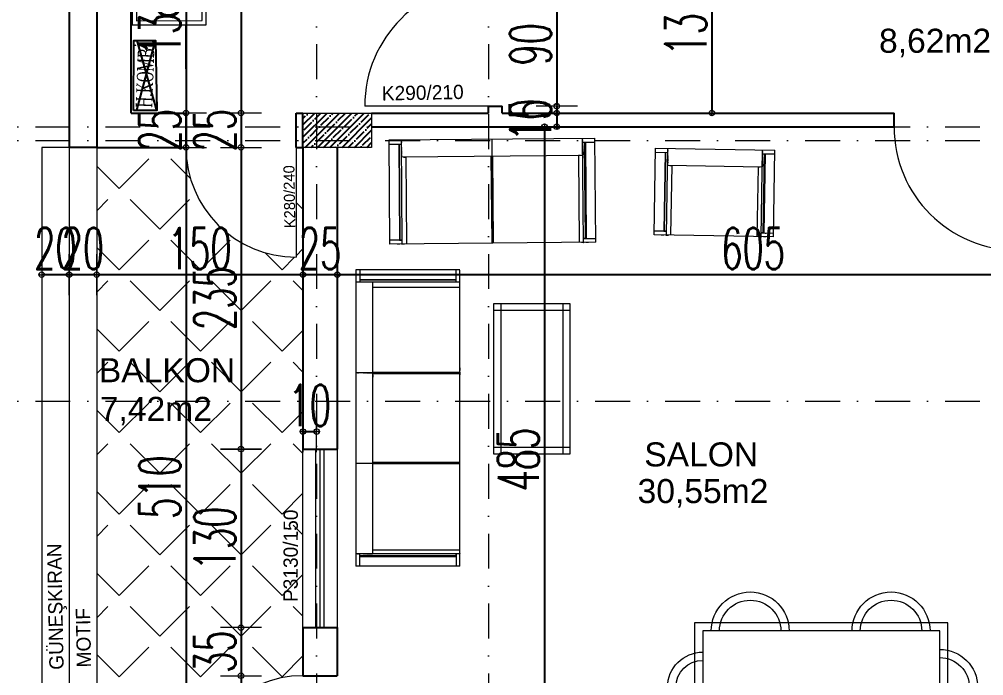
# Model space of a CAD drawing. Header units: millimetres. Extents: x -16104 to 67872, y -88009 to 12107.
# Drawn here: x 28799 to 29500, y 10600 to 11078 of the extents above; entities that cross this region are included whole.
import ezdxf

# ---------------------------------------------------------------- set-up
doc = ezdxf.new("R2010")
doc.units = ezdxf.units.MM
doc.linetypes.add('DASHDOTX2', pattern=[50.8, 25.4, -12.7, 0, -12.7])
doc.layers.get('0').update_dxf_attribs({"color": 241})
for name, color, linetype, lineweight in [('akslar', 144, 'Continuous', 20), ('bacas', 11, 'Continuous', 5), ('balkon', 6, 'Continuous', 5), ('duvar', 123, 'Continuous', 25), ('emsal&kolon', 1, 'Continuous', 5), ('kapı', 3, 'Continuous', 5), ('OLCU', 54, 'Continuous', 13), ('PASEMCON', 2, 'Continuous', 9), ('pencere', 5, 'Continuous', 5), ('POZ', 36, 'Continuous', 18), ('SıVA', 40, 'Continuous', 9), ('tefriş', 30, 'Continuous', 5), ('ÖLÇÜ', 252, 'Continuous', 20)]:
    doc.layers.add(name, color=color, linetype=linetype, lineweight=lineweight)
doc.styles.add('DIM', font='Txttw.shx', dxfattribs={"width": 0.6})
doc.styles.add('DIN', font='times.ttf', dxfattribs={"width": 0.6})
doc.styles.add('M2', font='stylu.ttf', dxfattribs={"height": 10})
doc.dimstyles.new('50', dxfattribs={"dimscale": 0, "dimtxt": 30, "dimasz": 1, "dimexe": 0, "dimexo": 2, "dimgap": 4, "dimtad": 1, "dimdec": 0, "dimzin": 0, "dimdsep": 46, "dimtxsty": 'DIM', "dimblk1": 'DOT', "dimblk2": 'DOT', "dimsah": 1, "dimcen": 1.5, "dimdle": 3, "dimse1": 1, "dimse2": 1, "dimclrd": 256, "dimclre": 9, "dimclrt": 256, "dimadec": 0, "dimazin": 0, "dimtfac": 0.24, "dimtdec": 0, "dimtix": 1, "dimtmove": 2, "dimatfit": 3, "dimldrblk": 'DOT', "dimfxl": 0, "dimtolj": 1, "dimtzin": 15, "dimarcsym": 0})

# ---------------------------------------------------------------- blocks, each defined once
blk = doc.blocks.new('sec')
at = {"layer": 'bacas'}
for p, q in [((9731.12, -593.55), (9731.12, -669.3)), ((9731.12, -593.55), (9946.75, -593.55)), ((9731.12, -593.55), (9731.12, -669.3)), ((9736.37, -593.55), (9738.37, -593.55)), ((9736.37, -593.55), (9738.37, -593.55)), ((9739.62, -593.55), (9741.62, -593.55)), ((9739.62, -593.55), (9741.62, -593.55)), ((9740.12, -593.55), (9740.12, -669.3)), ((9740.37, -593.55), (9740.12, -593.55)), ((9740.12, -593.55), (9740.12, -669.3)), ((9740.37, -593.55), (9740.12, -593.55)), ((9743.12, -656.8), (9743.12, -593.55)), ((9743.12, -656.8), (9743.12, -593.55)), ((9797, -593.55), (9946.75, -593.55)), ((9805.56, -593.55), (9805.56, -656.8)), ((9805.56, -593.55), (9805.56, -656.8)), ((9806.12, -669.3), (9806.12, -593.55)), ((9806.12, -669.3), (9806.12, -593.55)), ((9806.62, -593.55), (9806.62, -656.8)), ((9806.62, -593.55), (9806.62, -656.8)), ((9872.37, -593.55), (9870.37, -593.55)), ((9872.37, -593.55), (9870.37, -593.55)), ((9871.18, -593.55), (9871.18, -656.8)), ((9871.62, -593.55), (9871.87, -593.55)), ((9871.62, -593.55), (9871.87, -593.55)), ((9871.87, -593.55), (9871.87, -669.3)), ((9872.25, -593.55), (9872.25, -656.8)), ((9875.62, -593.55), (9873.62, -593.55)), ((9875.62, -593.55), (9873.62, -593.55)), ((9934.26, -656.8), (9934.26, -593.55)), ((9937.83, -593.56), (9937.83, -669.31)), ((9946.83, -593.56), (9946.83, -669.31)), ((9946.83, -593.56), (9946.83, -669.31)), ((9740.12, -596.3), (9731.12, -596.3)), ((9740.12, -596.3), (9731.12, -596.3)), ((9737.12, -596.3), (9736.37, -596.3)), ((9737.12, -596.3), (9736.37, -596.3)), ((9738.12, -666.3), (9738.12, -596.3)), ((9738.12, -596.3), (9739.62, -596.3)), ((9738.12, -666.3), (9738.12, -596.3)), ((9738.12, -596.3), (9739.62, -596.3)), ((9738.37, -596.3), (9738.62, -596.3)), ((9738.37, -596.3), (9738.62, -596.3)), ((9738.62, -596.3), (9738.62, -666.3)), ((9738.62, -596.3), (9738.62, -666.3)), ((9937.75, -596.3), (9946.75, -596.3)), ((9937.75, -596.3), (9946.75, -596.3)), ((9939.33, -596.31), (9939.33, -666.31)), ((9939.33, -596.31), (9939.33, -666.31)), ((9939.83, -666.31), (9939.83, -596.31)), ((9939.83, -666.31), (9939.83, -596.31)), ((9740.12, -656.8), (9871.87, -656.8)), ((9740.12, -656.8), (9740.37, -656.8)), ((9740.12, -656.8), (9937.83, -656.8)), ((9740.12, -656.8), (9740.37, -656.8)), ((9740.12, -657.3), (9740.12, -657.05)), ((9740.12, -657.3), (9740.12, -657.05)), ((9740.12, -657.8), (9740.12, -657.55)), ((9740.12, -657.8), (9740.12, -657.55)), ((9740.12, -658.3), (9740.12, -658.05)), ((9740.12, -658.3), (9740.12, -658.05)), ((9740.12, -658.8), (9740.12, -658.55)), ((9740.12, -658.8), (9740.12, -658.55)), ((9740.12, -659.3), (9740.12, -659.05)), ((9740.12, -659.3), (9740.12, -659.05)), ((9741.62, -656.8), (9743.12, -656.8)), ((9741.62, -656.8), (9743.12, -656.8)), ((9870.37, -656.8), (9868.87, -656.8)), ((9870.37, -656.8), (9868.87, -656.8)), ((9871.87, -656.8), (9871.62, -656.8)), ((9871.87, -656.8), (9871.62, -656.8)), ((9871.87, -657.3), (9871.87, -657.05)), ((9871.87, -657.3), (9871.87, -657.05)), ((9871.87, -657.8), (9871.87, -657.55)), ((9871.87, -657.8), (9871.87, -657.55)), ((9871.87, -658.3), (9871.87, -658.05)), ((9871.87, -658.3), (9871.87, -658.05)), ((9871.87, -658.8), (9871.87, -658.55)), ((9871.87, -658.8), (9871.87, -658.55)), ((9871.87, -659.3), (9871.87, -659.05)), ((9871.87, -659.3), (9871.87, -659.05)), ((9731.12, -666.3), (9740.12, -666.3)), ((9731.12, -666.3), (9740.12, -666.3)), ((9740.12, -659.8), (9740.12, -659.55)), ((9740.12, -659.8), (9740.12, -659.55)), ((9740.12, -660.3), (9740.12, -660.05)), ((9740.12, -660.3), (9740.12, -660.05)), ((9740.12, -661.05), (9740.12, -660.55)), ((9740.12, -661.05), (9740.12, -660.55)), ((9740.12, -661.55), (9740.12, -661.3)), ((9740.12, -661.55), (9740.12, -661.3)), ((9740.12, -662.3), (9740.12, -662.05)), ((9740.12, -662.3), (9740.12, -662.05)), ((9740.12, -663.05), (9740.12, -662.8)), ((9740.12, -663.05), (9740.12, -662.8)), ((9740.12, -663.8), (9740.12, -663.55)), ((9740.12, -663.8), (9740.12, -663.55)), ((9871.87, -659.8), (9871.87, -659.55)), ((9871.87, -659.8), (9871.87, -659.55)), ((9871.87, -660.3), (9871.87, -660.05)), ((9871.87, -660.3), (9871.87, -660.05)), ((9871.87, -661.05), (9871.87, -660.55)), ((9871.87, -661.05), (9871.87, -660.55)), ((9871.87, -661.55), (9871.87, -661.3)), ((9871.87, -661.55), (9871.87, -661.3)), ((9871.87, -662.3), (9871.87, -662.05)), ((9871.87, -662.3), (9871.87, -662.05)), ((9871.87, -663.05), (9871.87, -662.8)), ((9871.87, -663.05), (9871.87, -662.8)), ((9871.87, -663.8), (9871.87, -663.55)), ((9871.87, -663.8), (9871.87, -663.55)), ((9946.83, -666.31), (9937.83, -666.31)), ((9946.83, -666.31), (9937.83, -666.31)), ((9946.83, -669.31), (9731.12, -669.3)), ((9740.12, -667.55), (9740.12, -667.3)), ((9740.12, -667.55), (9740.12, -667.3)), ((9740.12, -668.3), (9740.12, -668.05)), ((9740.12, -668.3), (9740.12, -668.05)), ((9946.83, -669.31), (9797.08, -669.31)), ((9871.87, -667.55), (9871.87, -667.3)), ((9871.87, -667.55), (9871.87, -667.3)), ((9871.87, -668.3), (9871.87, -668.05)), ((9871.87, -668.3), (9871.87, -668.05))]:
    blk.add_line(p, q, dxfattribs=at)
blk = doc.blocks.new('NEWBLOCK5')
at = {"layer": 'bacas'}
for p, q in [((1.4704, -0.1965), (0.3729, -0.1965)), ((0.3729, -0.1965), (0.3729, -0.749)), ((0.4229, -0.1965), (0.4229, -0.749)), ((1.4204, -0.1965), (1.4204, -0.749)), ((1.4704, -0.749), (1.4704, -0.1965)), ((0.3729, -0.2465), (1.4704, -0.2465)), ((1.4704, -0.7015), (0.3729, -0.7015)), ((0.3729, -0.749), (1.4704, -0.749))]:
    blk.add_line(p, q, dxfattribs=at)
blk = doc.blocks.new('NEWBLOCK4')
at = {"layer": 'bacas'}
for p, q in [((-0.8505, 0.5894), (-0.8505, 2.0869)), ((-0.093, 2.0869), (-0.8505, 2.0869)), ((-0.8205, 2.0869), (-0.8205, 1.9969)), ((-0.1205, 1.9969), (-0.1205, 2.0869)), ((-0.1205, 2.0269), (-0.1205, 2.0344)), ((-0.093, 2.0869), (-0.093, 0.5894)), ((-0.093, 2.0344), (-0.093, 2.0144)), ((-0.093, 1.9969), (-0.8505, 1.9969)), ((-0.8405, 1.9969), (-0.838, 1.9969)), ((-0.833, 1.9969), (-0.8305, 1.9969)), ((-0.8205, 2.0169), (-0.1205, 2.0169)), ((-0.1205, 2.0119), (-0.8205, 2.0119)), ((-0.7955, 1.9969), (-0.793, 1.9969)), ((-0.788, 1.9969), (-0.7855, 1.9969)), ((-0.7805, 1.9969), (-0.778, 1.9969)), ((-0.773, 1.9969), (-0.7705, 1.9969)), ((-0.768, 1.9969), (-0.763, 1.9969)), ((-0.7605, 1.9969), (-0.758, 1.9969)), ((-0.7555, 1.9969), (-0.753, 1.9969)), ((-0.7505, 1.9969), (-0.748, 1.9969)), ((-0.7455, 1.9969), (-0.743, 1.9969)), ((-0.7405, 1.9969), (-0.738, 1.9969)), ((-0.7355, 1.9969), (-0.733, 1.9969)), ((-0.7305, 1.9969), (-0.728, 1.9969)), ((-0.7255, 1.9969), (-0.7255, 0.6794)), ((-0.7255, 1.9969), (-0.7255, 1.9944)), ((-0.7255, 1.9819), (-0.7255, 1.9669)), ((-0.7255, 1.9669), (-0.093, 1.9669)), ((-0.1205, 2.0169), (-0.1205, 2.0019)), ((-0.1205, 2.0144), (-0.1205, 2.0119)), ((-0.093, 2.0019), (-0.093, 1.9819)), ((-0.093, 1.9944), (-0.093, 1.9969)), ((-0.8505, 1.3369), (-0.093, 1.3369)), ((-0.093, 1.3425), (-0.7255, 1.3425)), ((-0.093, 1.3319), (-0.7255, 1.3319)), ((-0.7255, 0.6944), (-0.7255, 0.7094)), ((-0.7255, 0.7094), (-0.093, 0.7094)), ((-0.093, 0.6794), (-0.8505, 0.6794)), ((-0.8405, 0.6794), (-0.838, 0.6794)), ((-0.833, 0.6794), (-0.8305, 0.6794)), ((-0.8205, 0.5894), (-0.8205, 0.6794)), ((-0.1205, 0.6644), (-0.8205, 0.6644)), ((-0.8205, 0.6594), (-0.1205, 0.6594)), ((-0.7955, 0.6794), (-0.793, 0.6794)), ((-0.788, 0.6794), (-0.7855, 0.6794)), ((-0.7805, 0.6794), (-0.778, 0.6794)), ((-0.773, 0.6794), (-0.7705, 0.6794)), ((-0.768, 0.6794), (-0.763, 0.6794)), ((-0.7605, 0.6794), (-0.758, 0.6794)), ((-0.7555, 0.6794), (-0.753, 0.6794)), ((-0.7505, 0.6794), (-0.748, 0.6794)), ((-0.7455, 0.6794), (-0.743, 0.6794)), ((-0.7405, 0.6794), (-0.738, 0.6794)), ((-0.7355, 0.6794), (-0.733, 0.6794)), ((-0.7305, 0.6794), (-0.728, 0.6794)), ((-0.7255, 0.6794), (-0.7255, 0.6819)), ((-0.1205, 0.6794), (-0.1205, 0.5894)), ((-0.1205, 0.6594), (-0.1205, 0.6744)), ((-0.1205, 0.6619), (-0.1205, 0.6644)), ((-0.1205, 0.6494), (-0.1205, 0.6419)), ((-0.093, 0.6744), (-0.093, 0.6944)), ((-0.093, 0.6819), (-0.093, 0.6794)), ((-0.093, 0.6419), (-0.093, 0.6619)), ((-0.093, 0.5894), (-0.8505, 0.5894))]:
    blk.add_line(p, q, dxfattribs=at)
blk = doc.blocks.new('tekli.')
at = {"layer": 'bacas'}
for p, q in [((43.44, 0), (-43.44, 0)), ((-43.44, 0), (-43.44, -63.16)), ((-38.19, 0), (-36.19, 0)), ((-34.94, 0), (-32.94, 0)), ((-34.19, 0), (-34.44, 0)), ((-34.44, 0), (-34.44, -63.16)), ((-31.44, -50.66), (-31.44, 0)), ((31.44, -50.66), (31.44, 0)), ((34.94, 0), (32.94, 0)), ((34.19, 0), (34.44, 0)), ((34.44, 0), (34.44, -63.16)), ((38.19, 0), (36.19, 0)), ((43.44, 0), (43.44, -63.16)), ((-34.44, -2.75), (-43.44, -2.75)), ((-37.44, -2.75), (-38.19, -2.75)), ((-36.44, -60.16), (-36.44, -2.75)), ((-36.44, -2.75), (-34.94, -2.75)), ((-36.19, -2.75), (-35.94, -2.75)), ((-35.94, -2.75), (-35.94, -60.16)), ((34.44, -2.75), (43.44, -2.75)), ((36.44, -2.75), (34.94, -2.75)), ((35.94, -2.75), (35.94, -60.16)), ((36.19, -2.75), (35.94, -2.75)), ((36.44, -60.16), (36.44, -2.75)), ((37.44, -2.75), (38.19, -2.75)), ((34.44, -50.66), (-34.44, -50.66)), ((-34.44, -50.66), (-34.19, -50.66)), ((-34.44, -51.16), (-34.44, -50.91)), ((-34.44, -51.66), (-34.44, -51.41)), ((-34.44, -52.16), (-34.44, -51.91)), ((-34.44, -52.66), (-34.44, -52.41)), ((-34.44, -53.16), (-34.44, -52.91)), ((-34.44, -53.66), (-34.44, -53.41)), ((-34.44, -54.16), (-34.44, -53.91)), ((-34.44, -54.91), (-34.44, -54.41)), ((-34.44, -55.41), (-34.44, -55.16)), ((-34.44, -56.16), (-34.44, -55.91)), ((-32.94, -50.66), (-31.44, -50.66)), ((32.94, -50.66), (31.44, -50.66)), ((34.44, -50.66), (34.19, -50.66)), ((34.44, -51.16), (34.44, -50.91)), ((34.44, -51.66), (34.44, -51.41)), ((34.44, -52.16), (34.44, -51.91)), ((34.44, -52.66), (34.44, -52.41)), ((34.44, -53.16), (34.44, -52.91)), ((34.44, -53.66), (34.44, -53.41)), ((34.44, -54.16), (34.44, -53.91)), ((34.44, -54.91), (34.44, -54.41)), ((34.44, -55.41), (34.44, -55.16)), ((34.44, -56.16), (34.44, -55.91)), ((-43.44, -60.16), (-34.44, -60.16)), ((-34.44, -56.91), (-34.44, -56.66)), ((-34.44, -57.66), (-34.44, -57.41)), ((-34.44, -61.41), (-34.44, -61.16)), ((-34.44, -62.16), (-34.44, -61.91)), ((34.44, -56.91), (34.44, -56.66)), ((34.44, -57.66), (34.44, -57.41)), ((43.44, -60.16), (34.44, -60.16)), ((34.44, -61.41), (34.44, -61.16)), ((34.44, -62.16), (34.44, -61.91)), ((-43.44, -63.16), (43.44, -63.16))]:
    blk.add_line(p, q, dxfattribs=at)
blk = doc.blocks.new('rb')
at = {"layer": 'tefriş'}
for points in [[(1548.4, 487.07), (1595.5, 487.07), (1595.5, 394.92), (1548.4, 394.92)], [(1551.4, 484.07), (1592.5, 484.07), (1592.5, 397.92), (1551.4, 397.92)]]:
    blk.add_lwpolyline(points, close=True, dxfattribs=at)
for centre, radius, start, end in [((1571.95, 484.07), 12.83, 0, 180), ((1571.95, 484.07), 9.83, 0, 180), ((1551.4, 466.84), 14.18, 90, 270), ((1551.4, 466.84), 11.18, 90, 270), ((1592.5, 466.49), 13.72, 270, 90), ((1592.5, 466.49), 10.72, 270, 90), ((1551.4, 415.62), 14.18, 90, 270), ((1551.4, 415.62), 11.18, 90, 270), ((1592.29, 413.54), 13.72, 270, 90), ((1592.29, 413.54), 10.72, 270, 90), ((1571.95, 397.92), 13.83, 180, 0), ((1571.95, 397.92), 10.83, 180, 0)]:
    blk.add_arc(centre, radius, start, end, dxfattribs=at)
blk = doc.blocks.new('DOT')
for p, q in [((0, 15), (0, -15)), ((-2, 0), (0, 0)), ((2, 0), (0, 0))]:
    blk.add_line(p, q)
blk.add_circle((0, 0), 2)
blk = doc.blocks.new('*D2037')
at = {"layer": 'Defpoints', "color": 0, "transparency": 16777216}
for p in [(28879.93, 11139.89), (28879.93, 11009.73), (28919.93, 11009.73)]:
    blk.add_point(p, dxfattribs=at)
at = {"layer": 'OLCU', "lineweight": -2, "transparency": 16777216}
blk.add_line((28919.93, 11138.89), (28919.93, 11010.73), dxfattribs=at)
for p, rotation in [((28919.93, 11139.89), 90), ((28919.93, 11009.73), 270)]:
    blk.add_blockref('DOT', p, dxfattribs=dict(at, rotation=rotation))
at = {"layer": 'OLCU', "transparency": 16777216, "insert": (28900.93, 11074.81), "char_height": 30, "attachment_point": 5, "rotation": 90, "style": 'DIM'}
blk.add_mtext('\\A1;130', dxfattribs=at)
blk = doc.blocks.new('*D2329')
at = {"layer": 'Defpoints', "color": 0, "transparency": 16777216}
for p in [(28919.93, 11009.73), (28919.93, 10984.73), (28919.93, 10984.73)]:
    blk.add_point(p, dxfattribs=at)
at = {"layer": 'OLCU', "lineweight": -2, "transparency": 16777216}
for p, q in [((28919.93, 11010.73), (28919.93, 11011.73)), ((28919.93, 11009.73), (28919.93, 10984.73)), ((28919.93, 10983.73), (28919.93, 10982.73))]:
    blk.add_line(p, q, dxfattribs=at)
for p, rotation in [((28919.93, 11009.73), 270), ((28919.93, 10984.73), 90)]:
    blk.add_blockref('DOT', p, dxfattribs=dict(at, rotation=rotation))
at = {"layer": 'OLCU', "transparency": 16777216, "insert": (28900.93, 10997.23), "char_height": 30, "attachment_point": 5, "rotation": 90, "style": 'DIM'}
blk.add_mtext('\\A1;25', dxfattribs=at)
blk = doc.blocks.new('*D2038')
at = {"layer": 'Defpoints', "color": 0, "transparency": 16777216}
for p in [(28919.93, 10984.73), (28919.93, 10490.04), (28919.93, 10490.04)]:
    blk.add_point(p, dxfattribs=at)
at = {"layer": 'OLCU', "lineweight": -2, "transparency": 16777216}
blk.add_line((28919.93, 10983.73), (28919.93, 10491.04), dxfattribs=at)
for p, rotation in [((28919.93, 10984.73), 90), ((28919.93, 10490.04), 270)]:
    blk.add_blockref('DOT', p, dxfattribs=dict(at, rotation=rotation))
at = {"layer": 'OLCU', "transparency": 16777216, "insert": (28900.93, 10737.39), "char_height": 30, "attachment_point": 5, "rotation": 90, "style": 'DIM'}
blk.add_mtext('\\A1;510', dxfattribs=at)
blk = doc.blocks.new('*D2040')
at = {"layer": 'Defpoints', "color": 0, "transparency": 16777216}
for p in [(28929.93, 11400.04), (28934.93, 11009.73), (28959.93, 11009.73)]:
    blk.add_point(p, dxfattribs=at)
at = {"layer": 'OLCU', "lineweight": -2, "transparency": 16777216}
blk.add_line((28959.93, 11399.04), (28959.93, 11010.73), dxfattribs=at)
for p, rotation in [((28959.93, 11400.04), 90), ((28959.93, 11009.73), 270)]:
    blk.add_blockref('DOT', p, dxfattribs=dict(at, rotation=rotation))
at = {"layer": 'OLCU', "transparency": 16777216, "insert": (28940.93, 11204.89), "char_height": 30, "attachment_point": 5, "rotation": 90, "style": 'DIM'}
blk.add_mtext('\\A1;390', dxfattribs=at)
blk = doc.blocks.new('*D2041')
at = {"layer": 'Defpoints', "color": 0, "transparency": 16777216}
for p in [(28934.93, 11009.73), (28934.93, 10984.73), (28959.93, 10984.73)]:
    blk.add_point(p, dxfattribs=at)
at = {"layer": 'OLCU', "lineweight": -2, "transparency": 16777216}
for p, q in [((28959.93, 11010.73), (28959.93, 11011.73)), ((28959.93, 11009.73), (28959.93, 10984.73)), ((28959.93, 10983.73), (28959.93, 10982.73))]:
    blk.add_line(p, q, dxfattribs=at)
for p, rotation in [((28959.93, 11009.73), 270), ((28959.93, 10984.73), 90)]:
    blk.add_blockref('DOT', p, dxfattribs=dict(at, rotation=rotation))
at = {"layer": 'OLCU', "transparency": 16777216, "insert": (28940.93, 10997.23), "char_height": 30, "attachment_point": 5, "rotation": 90, "style": 'DIM'}
blk.add_mtext('\\A1;25', dxfattribs=at)
blk = doc.blocks.new('*D2331')
at = {"layer": 'Defpoints', "color": 0, "transparency": 16777216}
for p in [(28999.93, 10984.73), (28959.93, 10765.04), (29004.93, 10765.04)]:
    blk.add_point(p, dxfattribs=at)
at = {"layer": 'OLCU', "lineweight": -2, "transparency": 16777216}
blk.add_line((28959.93, 10983.73), (28959.93, 10766.04), dxfattribs=at)
for p, rotation in [((28959.93, 10984.73), 90), ((28959.93, 10765.04), 270)]:
    blk.add_blockref('DOT', p, dxfattribs=dict(at, rotation=rotation))
at = {"layer": 'OLCU', "transparency": 16777216, "insert": (28940.93, 10874.89), "char_height": 30, "attachment_point": 5, "rotation": 90, "style": 'DIM'}
blk.add_mtext('\\A1;235', dxfattribs=at)
blk = doc.blocks.new('*D2332')
at = {"layer": 'Defpoints', "color": 0, "transparency": 16777216}
for p in [(29004.93, 10765.04), (28959.93, 10635.04), (29004.93, 10635.04)]:
    blk.add_point(p, dxfattribs=at)
at = {"layer": 'OLCU', "lineweight": -2, "transparency": 16777216}
blk.add_line((28959.93, 10764.04), (28959.93, 10636.04), dxfattribs=at)
for p, rotation in [((28959.93, 10765.04), 90), ((28959.93, 10635.04), 270)]:
    blk.add_blockref('DOT', p, dxfattribs=dict(at, rotation=rotation))
at = {"layer": 'OLCU', "transparency": 16777216, "insert": (28940.93, 10700.04), "char_height": 30, "attachment_point": 5, "rotation": 90, "style": 'DIM'}
blk.add_mtext('\\A1;130', dxfattribs=at)
blk = doc.blocks.new('*D2333')
at = {"layer": 'Defpoints', "color": 0, "transparency": 16777216}
for p in [(29004.93, 10635.04), (28959.93, 10600.04), (29004.93, 10600.04)]:
    blk.add_point(p, dxfattribs=at)
at = {"layer": 'OLCU', "lineweight": -2, "transparency": 16777216}
for p, q in [((28959.93, 10636.04), (28959.93, 10637.04)), ((28959.93, 10635.04), (28959.93, 10600.04)), ((28959.93, 10599.04), (28959.93, 10598.04))]:
    blk.add_line(p, q, dxfattribs=at)
for p, rotation in [((28959.93, 10635.04), 270), ((28959.93, 10600.04), 90)]:
    blk.add_blockref('DOT', p, dxfattribs=dict(at, rotation=rotation))
at = {"layer": 'OLCU', "transparency": 16777216, "insert": (28940.93, 10617.54), "char_height": 30, "attachment_point": 5, "rotation": 90, "style": 'DIM'}
blk.add_mtext('\\A1;35', dxfattribs=at)
blk = doc.blocks.new('*D2042')
at = {"layer": 'Defpoints', "color": 0, "transparency": 16777216}
for p in [(29004.93, 10600.04), (28959.93, 10520.04), (29004.93, 10520.04)]:
    blk.add_point(p, dxfattribs=at)
at = {"layer": 'OLCU', "lineweight": -2, "transparency": 16777216}
blk.add_line((28959.93, 10599.04), (28959.93, 10521.04), dxfattribs=at)
for p, rotation in [((28959.93, 10600.04), 90), ((28959.93, 10520.04), 270)]:
    blk.add_blockref('DOT', p, dxfattribs=dict(at, rotation=rotation))
at = {"layer": 'OLCU', "transparency": 16777216, "insert": (28940.93, 10560.04), "char_height": 30, "attachment_point": 5, "rotation": 90, "style": 'DIM'}
blk.add_mtext('\\A1;80', dxfattribs=at)
blk = doc.blocks.new('*D2049')
at = {"layer": 'Defpoints', "color": 0, "transparency": 16777216}
for p in [(29149.93, 11104.73), (29149.93, 11014.73), (29189.57, 11014.73)]:
    blk.add_point(p, dxfattribs=at)
at = {"layer": 'OLCU', "lineweight": -2, "transparency": 16777216}
blk.add_line((29189.57, 11103.73), (29189.57, 11015.73), dxfattribs=at)
for p, rotation in [((29189.57, 11104.73), 90), ((29189.57, 11014.73), 270)]:
    blk.add_blockref('DOT', p, dxfattribs=dict(at, rotation=rotation))
at = {"layer": 'OLCU', "transparency": 16777216, "insert": (29170.57, 11059.73), "char_height": 30, "attachment_point": 5, "rotation": 90, "style": 'DIM'}
blk.add_mtext('\\A1;90', dxfattribs=at)
blk = doc.blocks.new('*D2050')
at = {"layer": 'Defpoints', "color": 0, "transparency": 16777216}
for p in [(29189.57, 11014.73), (29189.57, 11009.73), (29189.57, 11009.73)]:
    blk.add_point(p, dxfattribs=at)
at = {"layer": 'OLCU', "lineweight": -2, "transparency": 16777216}
for p, q in [((29189.57, 11015.73), (29189.57, 11016.73)), ((29189.57, 11014.73), (29189.57, 11009.73)), ((29189.57, 11008.73), (29189.57, 11007.73))]:
    blk.add_line(p, q, dxfattribs=at)
for p, rotation in [((29189.57, 11014.73), 270), ((29189.57, 11009.73), 90)]:
    blk.add_blockref('DOT', p, dxfattribs=dict(at, rotation=rotation))
at = {"layer": 'OLCU', "transparency": 16777216, "insert": (29170.57, 11012.23), "char_height": 30, "attachment_point": 5, "rotation": 90, "style": 'DIM'}
blk.add_mtext('\\A1;5', dxfattribs=at)
blk = doc.blocks.new('*D2051')
at = {"layer": 'Defpoints', "color": 0, "transparency": 16777216}
for p in [(29189.57, 11009.73), (29189.57, 10999.73), (29189.57, 10999.73)]:
    blk.add_point(p, dxfattribs=at)
at = {"layer": 'OLCU', "lineweight": -2, "transparency": 16777216}
for p, q in [((29189.57, 11010.73), (29189.57, 11011.73)), ((29189.57, 11009.73), (29189.57, 10999.73)), ((29189.57, 10998.73), (29189.57, 10997.73))]:
    blk.add_line(p, q, dxfattribs=at)
for p, rotation in [((29189.57, 11009.73), 270), ((29189.57, 10999.73), 90)]:
    blk.add_blockref('DOT', p, dxfattribs=dict(at, rotation=rotation))
at = {"layer": 'OLCU', "transparency": 16777216, "insert": (29170.57, 11004.73), "char_height": 30, "attachment_point": 5, "rotation": 90, "style": 'DIM'}
blk.add_mtext('\\A1;10', dxfattribs=at)
blk = doc.blocks.new('*D2052')
at = {"layer": 'Defpoints', "color": 0, "transparency": 16777216}
for p in [(29189.57, 10999.73), (29180.65, 10515.04), (29189.57, 10515.04)]:
    blk.add_point(p, dxfattribs=at)
at = {"layer": 'OLCU', "lineweight": -2, "transparency": 16777216}
blk.add_line((29180.65, 10998.73), (29180.65, 10516.04), dxfattribs=at)
for p, rotation in [((29180.65, 10999.73), 90), ((29180.65, 10515.04), 270)]:
    blk.add_blockref('DOT', p, dxfattribs=dict(at, rotation=rotation))
at = {"layer": 'OLCU', "transparency": 16777216, "insert": (29161.65, 10757.39), "char_height": 30, "attachment_point": 5, "rotation": 90, "style": 'DIM'}
blk.add_mtext('\\A1;485', dxfattribs=at)
blk = doc.blocks.new('*D2055')
at = {"layer": 'Defpoints', "color": 0, "transparency": 16777216}
for p in [(29302.43, 11139.73), (29302.43, 11009.73), (29302.43, 11009.73)]:
    blk.add_point(p, dxfattribs=at)
at = {"layer": 'OLCU', "lineweight": -2, "transparency": 16777216}
blk.add_line((29302.43, 11138.73), (29302.43, 11010.73), dxfattribs=at)
for p, rotation in [((29302.43, 11139.73), 90), ((29302.43, 11009.73), 270)]:
    blk.add_blockref('DOT', p, dxfattribs=dict(at, rotation=rotation))
at = {"layer": 'OLCU', "transparency": 16777216, "insert": (29283.43, 11074.73), "char_height": 30, "attachment_point": 5, "rotation": 90, "style": 'DIM'}
blk.add_mtext('\\A1;130', dxfattribs=at)
blk = doc.blocks.new('*D2086')
at = {"layer": 'Defpoints', "color": 0, "transparency": 16777216}
for p in [(29029.93, 10892.03), (29029.93, 10892.03), (29634.93, 10892.03)]:
    blk.add_point(p, dxfattribs=at)
at = {"layer": 'OLCU', "lineweight": -2, "transparency": 16777216}
blk.add_line((29633.93, 10892.03), (29030.93, 10892.03), dxfattribs=at)
at = {"layer": 'OLCU', "lineweight": -2, "transparency": 16777216, "rotation": 180}
blk.add_blockref('DOT', (29029.93, 10892.03), dxfattribs=at)
at = {"layer": 'OLCU', "lineweight": -2, "transparency": 16777216}
blk.add_blockref('DOT', (29634.93, 10892.03), dxfattribs=at)
at = {"layer": 'OLCU', "transparency": 16777216, "insert": (29332.43, 10911.03), "char_height": 30, "attachment_point": 5, "style": 'DIM'}
blk.add_mtext('\\A1;605', dxfattribs=at)
blk = doc.blocks.new('*D2087')
at = {"layer": 'Defpoints', "color": 0, "transparency": 16777216}
for p in [(29004.93, 10892.03), (29004.93, 10892.03), (29029.93, 10892.03)]:
    blk.add_point(p, dxfattribs=at)
at = {"layer": 'OLCU', "lineweight": -2, "transparency": 16777216}
for p, q in [((29003.93, 10892.03), (29002.93, 10892.03)), ((29029.93, 10892.03), (29004.93, 10892.03)), ((29030.93, 10892.03), (29031.93, 10892.03))]:
    blk.add_line(p, q, dxfattribs=at)
blk.add_blockref('DOT', (29004.93, 10892.03), dxfattribs=at)
at = {"layer": 'OLCU', "lineweight": -2, "transparency": 16777216, "rotation": 180}
blk.add_blockref('DOT', (29029.93, 10892.03), dxfattribs=at)
at = {"layer": 'OLCU', "transparency": 16777216, "insert": (29017.43, 10911.03), "char_height": 30, "attachment_point": 5, "style": 'DIM'}
blk.add_mtext('\\A1;25', dxfattribs=at)
blk = doc.blocks.new('*D2088')
at = {"layer": 'Defpoints', "color": 0, "transparency": 16777216}
for p in [(28854.93, 10892.03), (28854.93, 10892.03), (29004.93, 10892.03)]:
    blk.add_point(p, dxfattribs=at)
at = {"layer": 'OLCU', "lineweight": -2, "transparency": 16777216}
blk.add_line((29003.93, 10892.03), (28855.93, 10892.03), dxfattribs=at)
at = {"layer": 'OLCU', "lineweight": -2, "transparency": 16777216, "rotation": 180}
blk.add_blockref('DOT', (28854.93, 10892.03), dxfattribs=at)
at = {"layer": 'OLCU', "lineweight": -2, "transparency": 16777216}
blk.add_blockref('DOT', (29004.93, 10892.03), dxfattribs=at)
at = {"layer": 'OLCU', "transparency": 16777216, "insert": (28929.93, 10911.03), "char_height": 30, "attachment_point": 5, "style": 'DIM'}
blk.add_mtext('\\A1;150', dxfattribs=at)
blk = doc.blocks.new('*D2089')
at = {"layer": 'Defpoints', "color": 0, "transparency": 16777216}
for p in [(28834.93, 10892.03), (28834.93, 10892.03), (28854.93, 10892.03)]:
    blk.add_point(p, dxfattribs=at)
at = {"layer": 'OLCU', "lineweight": -2, "transparency": 16777216}
for p, q in [((28833.93, 10892.03), (28832.93, 10892.03)), ((28854.93, 10892.03), (28834.93, 10892.03)), ((28855.93, 10892.03), (28856.93, 10892.03))]:
    blk.add_line(p, q, dxfattribs=at)
blk.add_blockref('DOT', (28834.93, 10892.03), dxfattribs=at)
at = {"layer": 'OLCU', "lineweight": -2, "transparency": 16777216, "rotation": 180}
blk.add_blockref('DOT', (28854.93, 10892.03), dxfattribs=at)
at = {"layer": 'OLCU', "transparency": 16777216, "insert": (28844.93, 10911.03), "char_height": 30, "attachment_point": 5, "style": 'DIM'}
blk.add_mtext('\\A1;20', dxfattribs=at)
blk = doc.blocks.new('*D2090')
at = {"layer": 'Defpoints', "color": 0, "transparency": 16777216}
for p in [(28814.93, 10892.03), (28814.93, 10892.03), (28834.93, 10892.03)]:
    blk.add_point(p, dxfattribs=at)
at = {"layer": 'OLCU', "lineweight": -2, "transparency": 16777216}
for p, q in [((28813.93, 10892.03), (28812.93, 10892.03)), ((28834.93, 10892.03), (28814.93, 10892.03)), ((28835.93, 10892.03), (28836.93, 10892.03))]:
    blk.add_line(p, q, dxfattribs=at)
blk.add_blockref('DOT', (28814.93, 10892.03), dxfattribs=at)
at = {"layer": 'OLCU', "lineweight": -2, "transparency": 16777216, "rotation": 180}
blk.add_blockref('DOT', (28834.93, 10892.03), dxfattribs=at)
at = {"layer": 'OLCU', "transparency": 16777216, "insert": (28824.93, 10911.03), "char_height": 30, "attachment_point": 5, "style": 'DIM'}
blk.add_mtext('\\A1;20', dxfattribs=at)
blk = doc.blocks.new('*D2187')
at = {"layer": 'Defpoints', "color": 0, "transparency": 16777216}
for p in [(29004.93, 11790.04), (29014.91, 10777.83), (29014.91, 10742.83)]:
    blk.add_point(p, dxfattribs=at)
at = {"layer": 'OLCU', "lineweight": -2, "transparency": 16777216}
for p, q in [((29003.93, 10777.83), (29002.93, 10777.83)), ((29004.93, 10777.83), (29014.91, 10777.83)), ((29015.91, 10777.83), (29016.91, 10777.83))]:
    blk.add_line(p, q, dxfattribs=at)
blk.add_blockref('DOT', (29004.93, 10777.83), dxfattribs=at)
at = {"layer": 'OLCU', "lineweight": -2, "transparency": 16777216, "rotation": 180}
blk.add_blockref('DOT', (29014.91, 10777.83), dxfattribs=at)
at = {"layer": 'OLCU', "transparency": 16777216, "insert": (29009.92, 10796.83), "char_height": 30, "attachment_point": 5, "style": 'DIM'}
blk.add_mtext('\\A1;10', dxfattribs=at)
blk = doc.blocks.new('*D2189')
at = {"layer": 'Defpoints', "color": 0, "transparency": 16777216}
for p in [(29139.93, 11825.04), (29644.89, 11825.04), (29644.89, 10777.83)]:
    blk.add_point(p, dxfattribs=at)
at = {"layer": 'OLCU', "lineweight": -2, "transparency": 16777216}
blk.add_line((29140.93, 11825.04), (29643.89, 11825.04), dxfattribs=at)
at = {"layer": 'OLCU', "lineweight": -2, "transparency": 16777216, "rotation": 180}
blk.add_blockref('DOT', (29139.93, 11825.04), dxfattribs=at)
at = {"layer": 'OLCU', "lineweight": -2, "transparency": 16777216}
blk.add_blockref('DOT', (29644.89, 11825.04), dxfattribs=at)
at = {"layer": 'OLCU', "transparency": 16777216, "insert": (29392.41, 11844.04), "char_height": 30, "attachment_point": 5, "style": 'DIM'}
blk.add_mtext('\\A1;505', dxfattribs=at)
blk = doc.blocks.new('nb')
at = {"layer": 'tefriş'}
for points in [[(2093.6, -356.31), (2093.6, -292.09), (2039.78, -292.09), (2039.78, -356.31)], [(2090.6, -353.31), (2090.6, -295.09), (2042.78, -295.09), (2042.78, -353.31)]]:
    blk.add_lwpolyline(points, close=True, dxfattribs=at)
at = {"layer": 'tefriş', "insert": (2053.03, -347.96), "char_height": 17.5, "width": 1076.8413, "attachment_point": 9, "rotation": 270}
blk.add_mtext('{\\fArial|b0|i0|c162|p34;Ç.M.}', dxfattribs=at)
blk = doc.blocks.new('ae')
at = {"layer": 'duvar'}
for p, q in [((75773.51, -20952.17), (75824.86, -20963.16)), ((75774.14, -20966.63), (75824.26, -20949.94))]:
    blk.add_line(p, q, dxfattribs=at)
blk.add_lwpolyline([(75773.26, -20949.63), (75824.12, -20947.34), (75824.86, -20963.16), (75774.14, -20966.63)], close=True, dxfattribs=at)
at = {"layer": 'PASEMCON', "color": 7, "style": 'DIN', "width": 0.6}
blk.add_text('H.KOMBİ.', height=12.004, rotation=0.66441, dxfattribs=at).set_placement((75775.83, -20963.19))

msp = doc.modelspace()

# ---------------------------------------------------------------- hatches: boundary and pattern name
h = msp.add_hatch()
h.set_pattern_fill('ANSI35,_O', color=256)
h.set_pattern_definition([(45, (18012.7763, 0), (-4.490128, 4.490128), []), (45, (18017.2665, 0), (-4.490128, 4.490128), [7.9375, -1.5875, 0, -1.5875])])
h.paths.add_polyline_path([(29014.91, 11009.73), (29004.93, 11009.73), (29004.93, 10999.73), (29014.91, 10999.73)])
h.paths.add_polyline_path([(29054.93, 11009.73), (29014.91, 11009.73), (29014.91, 10999.73), (29054.93, 10999.73)])
h.paths.add_polyline_path([(29054.93, 10999.73), (29014.91, 10999.73), (29014.91, 10989.73), (29054.93, 10989.73)])
h.paths.add_polyline_path([(29014.91, 10989.73), (29004.93, 10989.73), (29004.93, 10984.73), (29014.91, 10984.73)])
h.paths.add_polyline_path([(29014.91, 10999.73), (29004.93, 10999.73), (29004.93, 10989.73), (29014.91, 10989.73)])
h.paths.add_polyline_path([(29054.93, 10989.73), (29014.91, 10989.73), (29014.91, 10984.73), (29054.93, 10984.73)])
at = {"layer": 'ÖLÇÜ'}
h = msp.add_hatch(dxfattribs=at)
h.set_pattern_fill('ANGLE,_O', color=256, scale=6, angle=45)
h.set_pattern_definition([(45, (14409.383, 17059.605), (-29.63485, 29.63485), [30.48, -11.43]), (135, (14409.383, 17059.605), (-29.63485, -29.63485), [30.48, -11.43])])
h.paths.add_polyline_path([(28919.93, 10984.73), (28854.93, 10984.73), (28854.93, 10959.73), (28923.93, 10959.73, -0.079624)])
h.paths.add_polyline_path([(28923.93, 10959.73), (28854.93, 10959.73), (28854.93, 10780.04), (29004.93, 10780.04), (29004.93, 10959.73), (28999.93, 10959.73), (28999.93, 10904.73, -0.323907)])
h.paths.add_polyline_path([(29004.93, 10635.04), (29004.93, 10765.04), (29004.93, 10780.04), (28854.93, 10780.04), (28854.93, 10589.37), (28965, 10589.37, -0.131404), (29004.93, 10600.04)])
h.paths.add_polyline_path([(28965, 10589.37), (28854.93, 10589.37), (28854.93, 10500.04), (29004.93, 10500.04), (29004.93, 10515.04), (29004.93, 10520.04), (28924.93, 10520.04, -0.268211)])
h.paths.add_polyline_path([(29004.93, 10500.04), (28854.93, 10500.04), (28854.93, 10490.04), (29004.93, 10490.04)])
h.paths.add_polyline_path([(29002.88, 10923.74), (29001.8, 10985.68), (28988.13, 10985.44), (28989.21, 10923.5)], flags=9)
h.paths.add_polyline_path([(28855.26, 10807.74), (28943.11, 10807.74), (28943.11, 10777.95), (28855.26, 10777.95)], flags=9)
h.paths.add_polyline_path([(28855.91, 10835.97), (28960.05, 10835.97), (28960.05, 10809.11), (28855.91, 10809.11)], flags=24)
h.paths.add_polyline_path([(29005.43, 10650.73), (29005.69, 10741.22), (28987.92, 10741.27), (28987.66, 10650.78)], flags=9)
h.paths.add_polyline_path([(28918.43, 10537.97), (28918.43, 10582.12), (28963.43, 10582.12), (28963.43, 10537.97)], flags=24)
h.paths.add_polyline_path([(28918.43, 10482.97), (28918.43, 10527.12), (28963.43, 10527.12), (28963.43, 10482.97)], flags=9)
h.paths.add_polyline_path([(28878.43, 10457.97), (28878.43, 10502.12), (28923.43, 10502.12), (28923.43, 10457.97)], flags=9)

# ---------------------------------------------------------------- linework, layer by layer
at = {"layer": 'akslar', "linetype": 'DASHDOTX2'}
for p, q in [((29014.91, 11925.04), (29014.91, 9115.54)), ((29139.93, 11925.04), (29139.93, 9115.54)), ((28504.93, 10999.73), (31554.93, 10999.73)), ((28504.93, 10989.73), (29924.43, 10989.73)), ((28504.93, 10800.04), (31554.93, 10800.04))]:
    msp.add_line(p, q, dxfattribs=at)
at = {"layer": 'balkon'}
for p, q in [((28814.93, 10984.73), (28814.93, 10450.04)), ((28834.93, 10984.73), (28814.93, 10984.73)), ((28834.93, 10984.73), (28834.93, 10470.04)), ((28854.93, 10984.73), (28854.93, 10490.04))]:
    msp.add_line(p, q, dxfattribs=at)
at = {"layer": 'duvar'}
for p, q in [((28834.93, 11139.89), (28834.93, 10984.73)), ((28854.93, 11139.89), (28854.93, 10984.73)), ((28879.93, 11009.73), (28879.93, 11139.89)), ((29139.93, 11009.73), (29139.93, 11014.73)), ((29139.93, 11014.73), (29149.93, 11014.73)), ((29149.93, 11009.73), (29149.93, 11014.73)), ((28879.93, 11009.73), (28919.93, 11009.73)), ((28919.93, 10984.73), (28919.93, 11009.73)), ((28999.93, 11009.73), (29004.93, 11009.73)), ((28999.93, 10984.73), (28999.93, 11009.73)), ((29004.93, 10984.73), (29004.93, 11009.73)), ((29054.93, 11009.73), (29139.93, 11009.73)), ((29149.93, 11009.73), (29434.93, 11009.73)), ((29434.93, 10999.73), (29434.93, 11009.73)), ((29054.93, 10999.73), (29434.93, 10999.73)), ((28854.93, 10984.73), (28834.93, 10984.73)), ((28854.93, 10984.73), (28919.93, 10984.73)), ((28854.93, 10984.73), (28919.93, 10984.73)), ((28999.93, 10984.73), (29004.93, 10984.73)), ((29004.93, 10984.73), (29004.93, 10765.04)), ((29029.93, 10984.73), (29029.93, 10765.04)), ((29004.93, 10765.04), (29029.93, 10765.04)), ((29004.93, 10635.04), (29004.93, 10600.04)), ((29004.93, 10635.04), (29029.93, 10635.04)), ((29029.93, 10635.04), (29029.93, 10600.04)), ((29004.93, 10600.04), (29029.93, 10600.04))]:
    msp.add_line(p, q, dxfattribs=at)
at = {"layer": 'emsal&kolon'}
msp.add_lwpolyline([(29004.93, 10984.73), (29004.93, 11009.73), (29054.93, 11009.73), (29054.93, 10984.73), (29004.93, 10984.73)], dxfattribs=at)
at = {"layer": 'kapı'}
for p, q in [((29139.93, 11014.73), (29049.93, 11014.73)), ((28999.93, 10984.73), (28999.93, 10904.73))]:
    msp.add_line(p, q, dxfattribs=at)
for centre, radius, start, end in [((29139.93, 11014.73), 90, 90, 180), ((29524.93, 10999.73), 90, 180, 270), ((28999.93, 10984.73), 80, 180, 270), ((29004.93, 10520.04), 80, 90, 180)]:
    msp.add_arc(centre, radius, start, end, dxfattribs=at)
at = {"layer": 'pencere'}
for p, q in [((28919.93, 11009.73), (28919.82, 11073.98)), ((28919.93, 11009.73), (28919.82, 11073.98)), ((29004.93, 10635.04), (29004.93, 10765.04)), ((29014.43, 10635.04), (29014.43, 10765.04)), ((29017.43, 10635.04), (29017.43, 10765.04)), ((29020.43, 10635.04), (29020.43, 10765.04)), ((29029.93, 10765.04), (29029.93, 10635.04))]:
    msp.add_line(p, q, dxfattribs=at)

# ---------------------------------------------------------------- block references
at = {"layer": 'duvar', "xscale": -1, "rotation": 270}
msp.add_blockref('sec', (29712.71, 948.64), dxfattribs=at)
at = {"layer": 'pencere', "rotation": 180.1001186238274}
msp.add_blockref('nb', (30974.95, 10785.48), dxfattribs=at)
at = {"layer": 'pencere', "xscale": -2, "yscale": 2, "zscale": 2, "rotation": 90}
msp.add_blockref('rb', (30263.97, 13735.46), dxfattribs=at)
at = {"layer": 'SıVA', "rotation": 87.12914624608031}
msp.add_blockref('ae', (4163.17, -63617.3), dxfattribs=at)
at = {"layer": 'tefriş'}
for name, p, xscale, yscale, zscale, rotation in [('NEWBLOCK4', (29009.38, 10904.54), 99.99999999999761, 99.99999999999761, 99.99999999999761, 270.4785116298202), ('NEWBLOCK5', (29124.17, 10908.38), -100, 100, 100, 90)]:
    msp.add_blockref(name, p, dxfattribs=dict(at, xscale=xscale, yscale=yscale, zscale=zscale, rotation=rotation))
at = {"layer": 'tefriş', "xscale": -1, "rotation": 178.9850771958467}
msp.add_blockref('tekli.', (29303.77, 10920.28), dxfattribs=at)

# ---------------------------------------------------------------- texts
at = {"layer": 'emsal&kolon', "char_height": 17.5, "width": 1076.8413, "attachment_point": 9}
for s, insert in [('{\\fArial|b0|i0|c162|p34;8,62m2}', (29505.53, 11050.33)), ('{\\fArial|b0|i0|c162|p34;BALKON}', (28955.68, 10813.48)), ('{\\fArial|b0|i0|c162|p34;7,42m2}', (28938.73, 10782.33)), ('{\\fArial|b0|i0|c162|p34;SALON}', (29336.1, 10752.19)), ('{\\fArial|b0|i0|c162|p34;30,55m2}', (29343.52, 10722.5))]:
    msp.add_mtext(s, dxfattribs=dict(at, insert=insert))
at = {"layer": 'POZ', "style": 'M2', "flags": 4}
for tag, p, height, rotation in [('K290/210', (29062.43, 11018.79), 10.4, 1.13919), ('K280/240', (28999.51, 10925.96), 8, 90.99934), ('P3130/150', (29001.11, 10653.7), 10.4, 89.83596), ('GÜNEŞKIRAN', (28830.97, 10604.49), 10.4, 91.13919), ('MOTIF', (28850.92, 10606.17), 10.4, 91.13919)]:
    msp.add_attdef(tag, p, 'K1 80/210', height=height, rotation=rotation, dxfattribs=at)

# ---------------------------------------------------------------- dimensions: what is measured, and where the dimension line sits
at = {"layer": 'OLCU'}
for base, p1, p2, picture, middle in [((29644.89, 11825.04), (29139.93, 11825.04), (29644.89, 10777.83), '*D2189', (29392.41, 11844.04)), ((29014.91, 10777.83), (29004.93, 11790.04), (29014.91, 10742.83), '*D2187', (29009.92, 10796.83)), ((28814.93, 10892.03), (28834.93, 10892.03), (28814.93, 10892.03), '*D2090', (28824.93, 10911.03)), ((28834.93, 10892.03), (28854.93, 10892.03), (28834.93, 10892.03), '*D2089', (28844.93, 10911.03)), ((28854.93, 10892.03), (29004.93, 10892.03), (28854.93, 10892.03), '*D2088', (28929.93, 10911.03)), ((29004.93, 10892.03), (29029.93, 10892.03), (29004.93, 10892.03), '*D2087', (29017.43, 10911.03)), ((29029.93, 10892.03), (29634.93, 10892.03), (29029.93, 10892.03), '*D2086', (29332.43, 10911.03))]:
    dim = msp.add_linear_dim(base=base, p1=p1, p2=p2, dimstyle='50', override={"dimscale": 1}, dxfattribs=at)
    dim.commit()
    dim.dimension.update_dxf_attribs({"geometry": picture, "text_midpoint": middle})
for base, p1, p2, picture, middle in [((28959.93, 11009.73), (28929.93, 11400.04), (28934.93, 11009.73), '*D2040', (28940.93, 11204.89)), ((28919.93, 11009.73), (28879.93, 11139.89), (28879.93, 11009.73), '*D2037', (28900.93, 11074.81)), ((29302.43, 11009.73), (29302.43, 11139.73), (29302.43, 11009.73), '*D2055', (29283.43, 11074.73)), ((29189.57, 11014.73), (29149.93, 11104.73), (29149.93, 11014.73), '*D2049', (29170.57, 11059.73)), ((29189.57, 10999.73), (29189.57, 11009.73), (29189.57, 10999.73), '*D2051', (29170.57, 11004.73)), ((29189.57, 11009.73), (29189.57, 11014.73), (29189.57, 11009.73), '*D2050', (29170.57, 11012.23)), ((28919.93, 10984.73), (28919.93, 11009.73), (28919.93, 10984.73), '*D2329', (28900.93, 10997.23)), ((28959.93, 10984.73), (28934.93, 11009.73), (28934.93, 10984.73), '*D2041', (28940.93, 10997.23)), ((28959.93, 10635.04), (29004.93, 10765.04), (29004.93, 10635.04), '*D2332', (28940.93, 10700.04)), ((28959.93, 10600.04), (29004.93, 10635.04), (29004.93, 10600.04), '*D2333', (28940.93, 10617.54)), ((28959.93, 10520.04), (29004.93, 10600.04), (29004.93, 10520.04), '*D2042', (28940.93, 10560.04))]:
    dim = msp.add_linear_dim(base=base, p1=p1, p2=p2, angle=90, dimstyle='50', override={"dimscale": 1}, dxfattribs=at)
    dim.commit()
    dim.dimension.update_dxf_attribs({"geometry": picture, "text_midpoint": middle})
for base, p1, p2, text, picture, middle in [((29180.65, 10515.04), (29189.57, 10999.73), (29189.57, 10515.04), '485', '*D2052', (29161.65, 10757.39)), ((28919.93, 10490.04), (28919.93, 10984.73), (28919.93, 10490.04), '510', '*D2038', (28900.93, 10737.39)), ((28959.93, 10765.04), (28999.93, 10984.73), (29004.93, 10765.04), '235', '*D2331', (28940.93, 10874.89))]:
    dim = msp.add_linear_dim(base=base, p1=p1, p2=p2, angle=90, text=text, dimstyle='50', override={"dimscale": 1}, dxfattribs=at)
    dim.commit()
    dim.dimension.update_dxf_attribs({"geometry": picture, "text_midpoint": middle})

doc.saveas('drawing.dxf')
